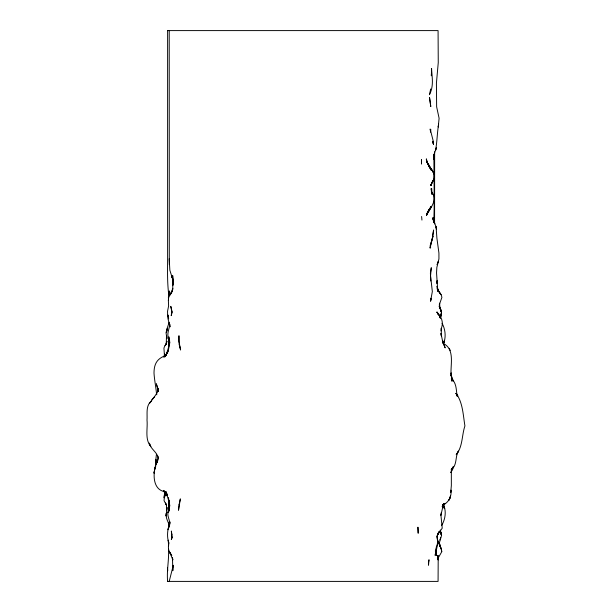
<?xml version="1.0" encoding="UTF-8"?>
<svg xmlns="http://www.w3.org/2000/svg" width="612" height="612" viewBox="0 0 612 612"><rect width="100%" height="100%" fill="white"/><g stroke="black" fill="none" stroke-linecap="round" stroke-linejoin="round"><path stroke-width="0.92" d="M440.257 318.141L441.543 313.107L440.196 317.49C441.191 314.874 442.415 311.73 440.365 309.274L441.466 311.156L441.543 313.115L440.28 317.452C441.344 314.599 442.178 311.324 440.257 308.609L441.107 311.263L439.416 306.077L439.944 308.731L439.63 303.208L439.324 304.684L441.91 297.378L441.191 294.709L437.136 288.703L440.931 294.732L438.291 290.96L437.022 286.324L437.756 291.09L436.555 272.952L436.838 267.49L438.934 258.907L438.926 253.047L436.914 238.267L436.065 226.692L432.401 217.849L434.757 223.717L433.656 217.841L434.574 223.701L434.642 151.799M434.543 200.277L434.122 154.3M164.552 496.936L164.567 492.905L163.978 491.275M168.468 548.574C169.249 559.521 166.563 570.338 167.619 581.4M434.535 206.129L434.13 222.852L434.191 154.293M441.007 330.863L441.267 328.437L441.321 335.835L440.977 333.387L443.065 343.409L442.507 341.159L445.169 347.876L443.44 343.508C455.328 349.551 450.126 365.104 451.113 375.737L451.159 372.884L452 381.253L451.358 379.631M164.559 496.852L164.628 492.431L164.146 497.793L164.697 492.209L164.062 500.731L166.518 505.129L165.485 503.003L166.418 505.267L166.64 510.515L167.061 507.47L166.089 515.977L166.303 513.17C165.401 517.354 167.764 521.21 169.287 524.943M167.895 529.732L169.799 523.375C167.321 529.556 166.77 536.517 168.767 542.921L168.239 540.159L168.575 545.782L168.767 542.905C167.91 547.411 168.346 552.116 171.788 555.528L169.272 551.328L172.875 559.911L172.492 557.693L172.806 570.713L173.265 565.297L169.203 581.4M164.773 491.872L164.674 496.998L164.766 491.765L163.756 490.419L166.257 495.743L164.62 491.681C153.535 489.592 153.038 476.274 155.065 467.53L154.002 473.191L155.808 463.628L155.509 467.912L155.961 459.52L156.397 464.156L155.792 460.14L156.427 454.364M440.028 317.131L440.12 315.348L439.906 317.192M437.947 557.739L438.077 555.52L438.1 559.988L437.626 555.459L438.192 559.988L438.077 581.4L167.42 581.4M430.787 281.007L430.404 273.128L431.284 267.689L430.55 275.928L432.34 291.526L430.588 301.096L430.817 298.281M437.305 543.93L438.238 541.253M168.025 512.711L169.18 509.589C164.942 515.664 172.416 521.47 168.675 527.613L169.975 521.86L168.392 527.643M430.473 131.603L430.726 129.415L430.55 132.1L430.167 129.017L433.158 140.752L433.418 144.08L432.783 141.296M430.427 245.022L430.588 247.906L430.412 244.808L430.037 248.082L433.005 236.201L433.61 229.982L432.432 235.643M441.244 512.695L440.892 515.273L443.18 505.344L442.139 506.514L444.947 503.469L442.958 505.068M440.433 317.88L440.839 315.142L440.265 317.957M164.636 356.635L164.934 354.731L164.559 356.697L165.385 355.235L164.421 356.697L165.684 355.518C157.162 358.578 154.056 363.666 154.002 373.045C154.438 380.174 155.976 387.243 156.58 394.411M431.491 183.416L431.131 185.62L431.644 183.409M169.203 322.256L167.191 328.208L166.433 332.599L167.413 328.353L166.02 332.584L166.931 338.666L166.502 335.46L166.28 343.47L166.992 341.32L165.202 345.681L166.403 343.707L164.896 345.619L163.932 348.121L164.475 355.855L164.674 353.874L163.855 357.324M169.884 342.177L168.323 350.546M441.252 328.567C443.868 322.295 441.451 316.633 436.914 312.074L439.003 315.394L437.044 312.089L438.23 314.675M442.912 504.655L442.422 507.218L443.256 504.854M151.715 399.896L154.607 396.66L149.343 403.43L151.493 401.021C145.541 405.488 147.484 413.651 147.01 420.062C147.882 428.798 144.6 439.317 150.835 446.553L149.32 443.08C150.437 449.009 156.993 451.87 158.148 457.692L157.169 462.779L158.47 457.133M452.995 467.706L452.566 469.771L450.463 472.625M430.603 301.081L431.192 298.327M168.981 342.995L168.438 345.443L169.004 342.904L168.927 337.044L169.004 342.904M440.082 317.536L440.808 315.234L439.997 317.552M435.323 550.922L436.693 555.398L435.553 550.953L436.348 555.405L435.836 550.991L436.249 548.214L435.155 555.39L438.008 542.592L437.037 536.915L437.588 534.544M430.657 89.015L429.463 94.722C433.954 85.825 432.064 77.938 431.567 68.521L431.368 75.796L431.376 74.389M437.037 536.915L437.641 534.59L442.224 528.194L440.923 515.105M168.07 512.604L169.639 506.591L168.767 511.471L169.34 503.821L169.608 506.132L168.759 500.861L165.921 491.666L167.275 495.491L165.515 491.551L167.397 495.146L165.133 491.551L167.436 495.001L164.62 491.681L167.443 494.878M443.532 343.806L444.45 340.341L443.478 343.707C446.232 337.197 445.414 329.432 442.094 323.289M437.748 544.053L438.123 542.66M431.598 183.401L430.94 185.612L432.064 182.644L430.611 185.604L433.594 179.645L431.927 182.606C434.803 179.247 435.078 174.298 432.401 170.74L433.862 173.609C432.179 168.346 426.396 164.98 426.48 159.082L426.878 161.905L426.312 158.99L426.878 161.798L431.483 170.519L428.354 164.796L432.202 170.595L426.969 162.081L431.468 170.09L428.377 165.072L429.632 167.558M429.089 209.526L428.331 212.035L429.678 208.738M439.829 540.044L440.739 537.68M437.97 544.099L438.575 542.737M439.416 531.293L437.932 534.536L439.416 531.377C436.241 534.483 437.113 538.728 437.917 542.569L437.511 539.524L437.901 542.561L436.157 547.495M437.878 558.534L441.895 551.534L439.309 542.798L439.852 545.72L439.385 542.798L441.589 535.263L440.265 530.137M428.989 209.595L427.712 212.096L431.162 206.32L429.372 209.235M441.688 525.486C445.314 519.236 446.668 511.035 443.256 504.38M168.155 351.472L164.865 356.88L168.002 350.89C161.469 365.968 172.018 341.756 169.119 339.53C166.112 334.305 169.379 329.394 169.754 324.192L170.052 326.854L167.933 318.63L168.025 315.027L168.552 318.141M428.477 210.696L426.526 215.225L427.65 212.333L431.529 206.55L427.666 212.44L426.472 215.332C430.244 208.003 438.467 199.818 431.361 191.548L432.087 194.486L431.162 188.572L431.567 192.78M452.39 468.409L453.683 466.612L451.212 469.549M442.736 505.543L443.708 504.25M154.323 396.974L158.064 391.229L157.988 388.429L158.202 391.504L157.972 388.605L156.274 383.716L158.386 391.099M443.027 505.068C448.787 502.314 451.763 496.386 450.983 490.105L450.761 492.346L451.342 485.622L451.342 469.932L453.538 466.443L451.312 469.588C457.47 465.005 454.923 456.797 458.442 451.082L456.215 454.739C462.863 446.546 461.708 435.438 464.921 425.906C463.1 415.035 462.879 402.75 456.154 393.432M442.904 504.854L445.062 503.362L442.797 504.823M167.42 30.6L438.077 30.6L438.253 62.661L436.417 83.224L436.639 106.802L439.095 118.246L438.261 127.028L438.62 124.121C437.167 132.858 437.136 141.862 435.56 150.46L436.433 147.546L434.359 153.444L433.526 159.304L434.069 154.293L434.375 159.311L434.222 156.81M451.526 378.599L453.224 380.679L451.274 378.767C456.789 382.852 456.085 390.318 457.218 396.301L455.994 393.34L457.554 395.406L456.468 393.944M450.539 375.393L451.985 377.137L453.033 380.901M453.178 380.641L451.748 378.323L452.681 380.389M456.101 393.462L457.745 395.788L456.33 393.432M441.26 548.643L439.638 545.652L441.26 548.643L441.627 551.511M430.152 168.399L428.622 165.102L429.532 167.596M450.202 350.469L449.262 348.32M439.056 306.084L440.097 308.685M169.447 524.836L168.53 522.35L169.279 526.603M443.471 505.175L444.649 508.641L443.425 504.372M433.089 142.818L433.526 144.218L432.967 142.022M429.746 167.604L429.004 165.125L429.609 167.619M179.775 347.103L180.601 350.018L179.01 341.595L178.956 335.72L178.941 341.442L179.775 347.103L179.163 344.173M157.552 455.496L158.148 457.692M168.69 318.921L167.65 315.05L167.558 311.217L168.614 305.962L168.346 300.194L168.69 297.524L172.775 288.749L172.683 275.576L173.196 280.793L169.853 270.252L169.203 258.792M168.392 497.548L169.218 502.039M443.287 505.359L443.738 508.014L443.501 503.783M169.822 505.818L168.927 500.448L169.195 502.131M156.771 394.786L156.473 392.391L156.603 394.151M421.622 216.472L421.943 220.068M168.568 300.217L168.384 297.516L169.325 290.96L168.774 294.869C167.229 282.912 167.55 270.894 167.619 258.792L167.619 30.6M440.326 530.244L440.38 531.537M434.367 217.834L434.574 223.701M172.997 284.511L172.936 280.778L173.02 285.444M169.294 264.621L169.218 30.6M431.705 192.78L431.651 188.572L431.651 192.765M171.811 534.452L171.436 539.57L172.033 536.938L171.36 539.577L172.079 536.938L171.352 531.025L171.811 534.452M428.515 562.351L428.515 565.213L429.004 559.743L428.515 562.351M417.942 527.276L418.164 533.106L417.942 527.276M421.538 159.786L421.484 163.901L421.538 159.786M169.011 502.957L168.43 512.007L169.011 502.957M437.106 280.778L437.022 283.578L437.129 280.778M437.649 288.696L437.503 291.121L437.664 288.703M179.071 504.609L178.52 510.247L180.349 498.872L179.071 504.609M171.857 312.013L171.215 315.647L172.163 312.051L170.786 306.337L171.857 312.013M449.958 498.229L450.478 496.026L448.971 500.188L449.958 498.229M172.76 288.742L172.293 291.09L170.144 294.93L172.347 291.09L172.775 288.749M432.845 236.439L430.358 245.527L432.845 236.439M427.581 212.15L426.579 215.133L427.574 212.234M440.938 315.203L440.135 317.529L440.938 315.203M438.131 261.783L437.113 264.698L438.138 261.806M441.237 311.194L440.411 309.955L441.237 311.194M173.456 280.809L171.429 275.576L173.456 280.809M441.589 535.263L440.433 531.415L441.573 535.271M441.474 535.255L440.495 531.453L441.474 535.255M436.593 229.599L436.004 226.669L436.593 229.622M430.772 106.45L429.555 97.683L430.772 106.45M167.657 570.782L167.504 567.898L167.657 570.782"/></g></svg>
